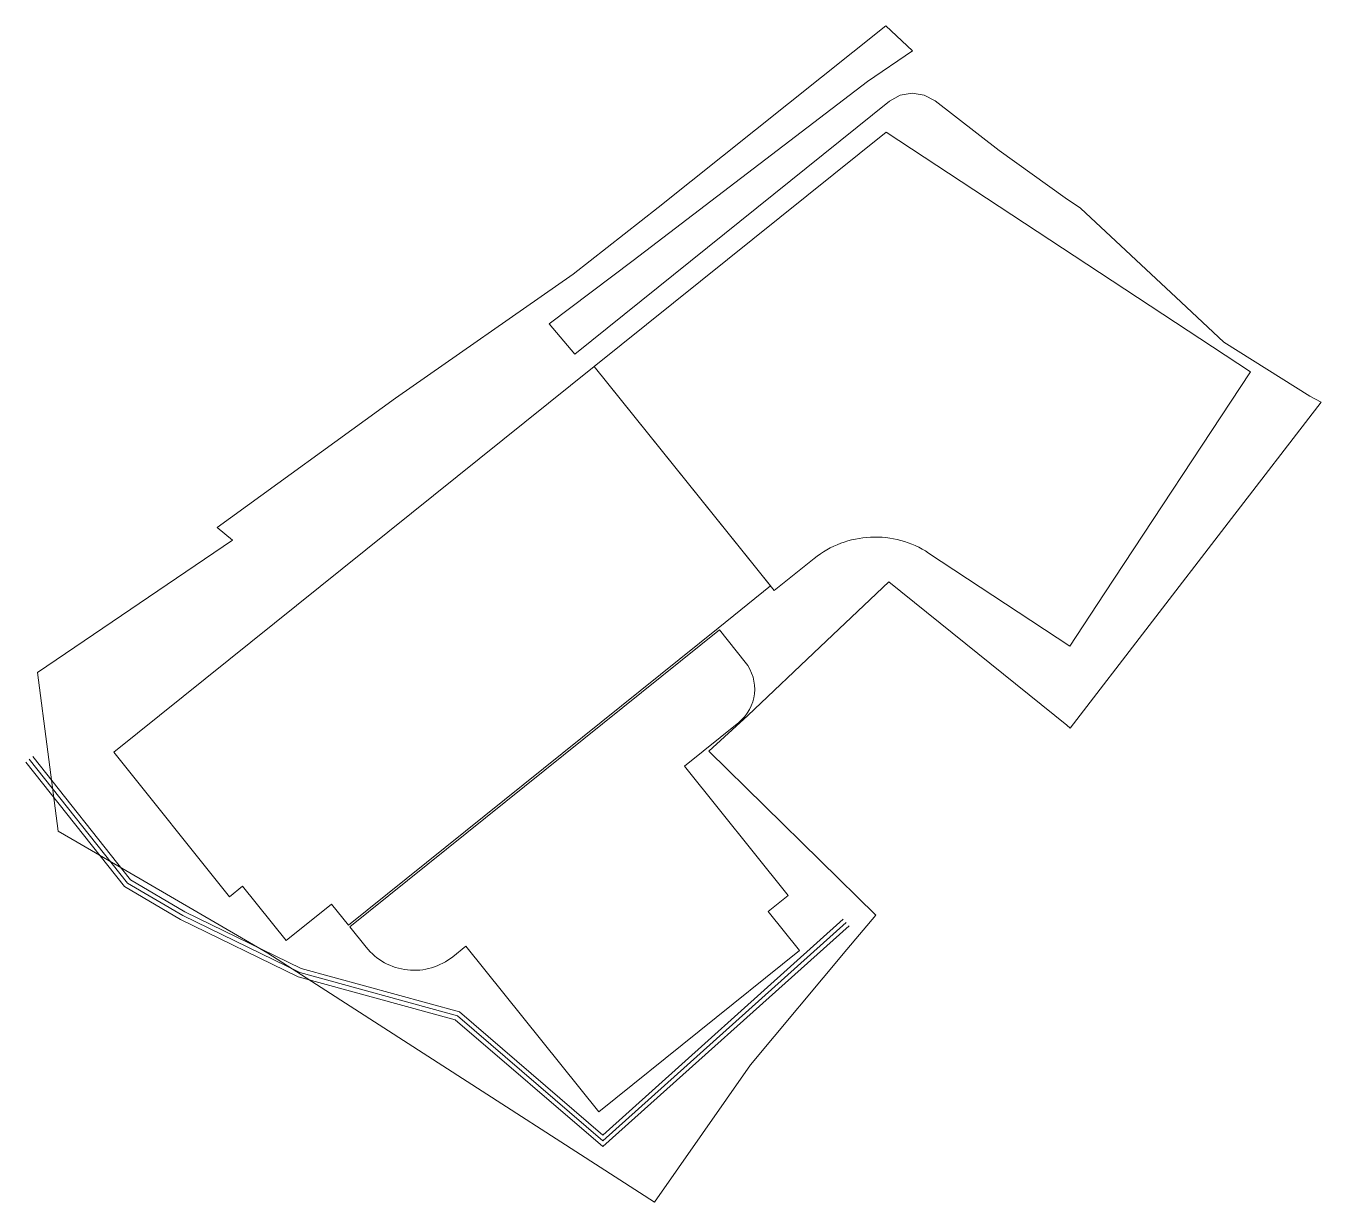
# Model space of a CAD drawing. Header units: metres. Extents: x 7511924.8 to 7512014, y 4692276 to 4692357.
import ezdxf

# ---------------------------------------------------------------- set-up
doc = ezdxf.new("R2010")
doc.units = ezdxf.units.M
for name, color, linetype, lineweight in [('llg betimi themelet', 97, 'Continuous', 0), ('Parcela Baze', 7, 'Continuous', 0), ('pilotat', 6, 'Continuous', 0), ('Themel pllaka o3 ferizaj', 30, 'Continuous', 0)]:
    doc.layers.add(name, color=color, linetype=linetype, lineweight=lineweight)

msp = doc.modelspace()

# ---------------------------------------------------------------- linework, layer by layer
at = {"layer": 'llg betimi themelet', "flags": 128}
msp.add_lwpolyline([(7511930.845, 4692306.939), (7511963.942, 4692333.519), (7511976.09, 4692318.395), (7511972.465, 4692315.483), (7511947.009, 4692295.038), (7511945.85, 4692296.48), (7511942.731, 4692293.976), (7511939.726, 4692297.718), (7511938.829, 4692296.998)], close=True, dxfattribs=at)
msp.add_lwpolyline([(7511947.103, 4692294.921), (7511948.23, 4692293.518, 0.414214), (7511954.205, 4692292.865), (7511955.101, 4692293.585), (7511964.255, 4692282.188), (7511978.071, 4692293.284), (7511975.915, 4692295.969), (7511977.302, 4692297.083), (7511970.148, 4692305.991), (7511973.891, 4692308.997, 0.414214), (7511974.343, 4692313.144), (7511972.559, 4692315.366)], format="xyb", close=True, dxfattribs=at)
at = {"layer": 'Parcela Baze', "flags": 128}
msp.add_lwpolyline([(7511971.825, 4692307.009), (7511983.334, 4692295.728), (7511981.327, 4692293.349), (7511974.713, 4692285.413), (7511968.092, 4692275.964), (7511951.116, 4692286.887), (7511941.458, 4692293.101), (7511928.331, 4692300.748), (7511927.019, 4692301.512), (7511925.6, 4692312.428), (7511939.02, 4692321.55), (7511937.962, 4692322.418), (7511950.248, 4692331.332), (7511962.497, 4692339.88), (7511968.34, 4692344.458), (7511984.021, 4692356.967), (7511985.853, 4692355.253), (7511982.769, 4692353.148), (7511966.627, 4692340.808), (7511960.838, 4692336.459), (7511962.597, 4692334.363), (7511984.28, 4692351.78), (7511985.015, 4692352.192), (7511985.84, 4692352.337), (7511986.67, 4692352.2), (7511987.41, 4692351.797), (7511991.838, 4692348.388), (7511996.378, 4692345.129), (7511997.43, 4692344.426), (7512004.361, 4692337.945), (7512007.31, 4692335.187), (7512013.22, 4692331.467), (7512014.001, 4692331.061), (7512007.601, 4692322.736), (7511996.728, 4692308.593), (7511996.478, 4692308.808), (7511984.225, 4692318.67), (7511979.511, 4692314.209), (7511974.509, 4692309.474), (7511971.825, 4692307.009)], dxfattribs=at)
at = {"layer": 'pilotat', "flags": 128}
for points in [[(7511981.289, 4692295.216), (7511964.536, 4692280.185), (7511954.512, 4692288.788), (7511943.653, 4692291.767), (7511935.599, 4692295.699), (7511931.793, 4692297.939), (7511925.033, 4692306.457)], [(7511925.268, 4692306.643), (7511931.993, 4692298.169), (7511935.741, 4692295.964), (7511943.759, 4692292.048), (7511954.656, 4692289.059), (7511964.532, 4692280.584), (7511981.089, 4692295.439)], [(7511924.798, 4692306.27), (7511931.593, 4692297.709), (7511935.457, 4692295.435), (7511943.546, 4692291.485), (7511954.368, 4692288.516), (7511964.541, 4692279.786), (7511981.489, 4692294.993)]]:
    msp.add_lwpolyline(points, dxfattribs=at)
at = {"layer": 'Themel pllaka o3 ferizaj', "flags": 128}
msp.add_lwpolyline([(7512009.128, 4692333.136), (7511999.067, 4692317.853), (7511996.7, 4692314.26), (7511986.973, 4692320.665, 0.158744), (7511982.972, 4692321.761, 0.158634), (7511979.093, 4692320.292), (7511976.341, 4692318.082), (7511974.776, 4692320.031), (7511963.942, 4692333.519), (7511984.035, 4692349.657)], format="xyb", close=True, dxfattribs=at)

doc.saveas('drawing.dxf')
